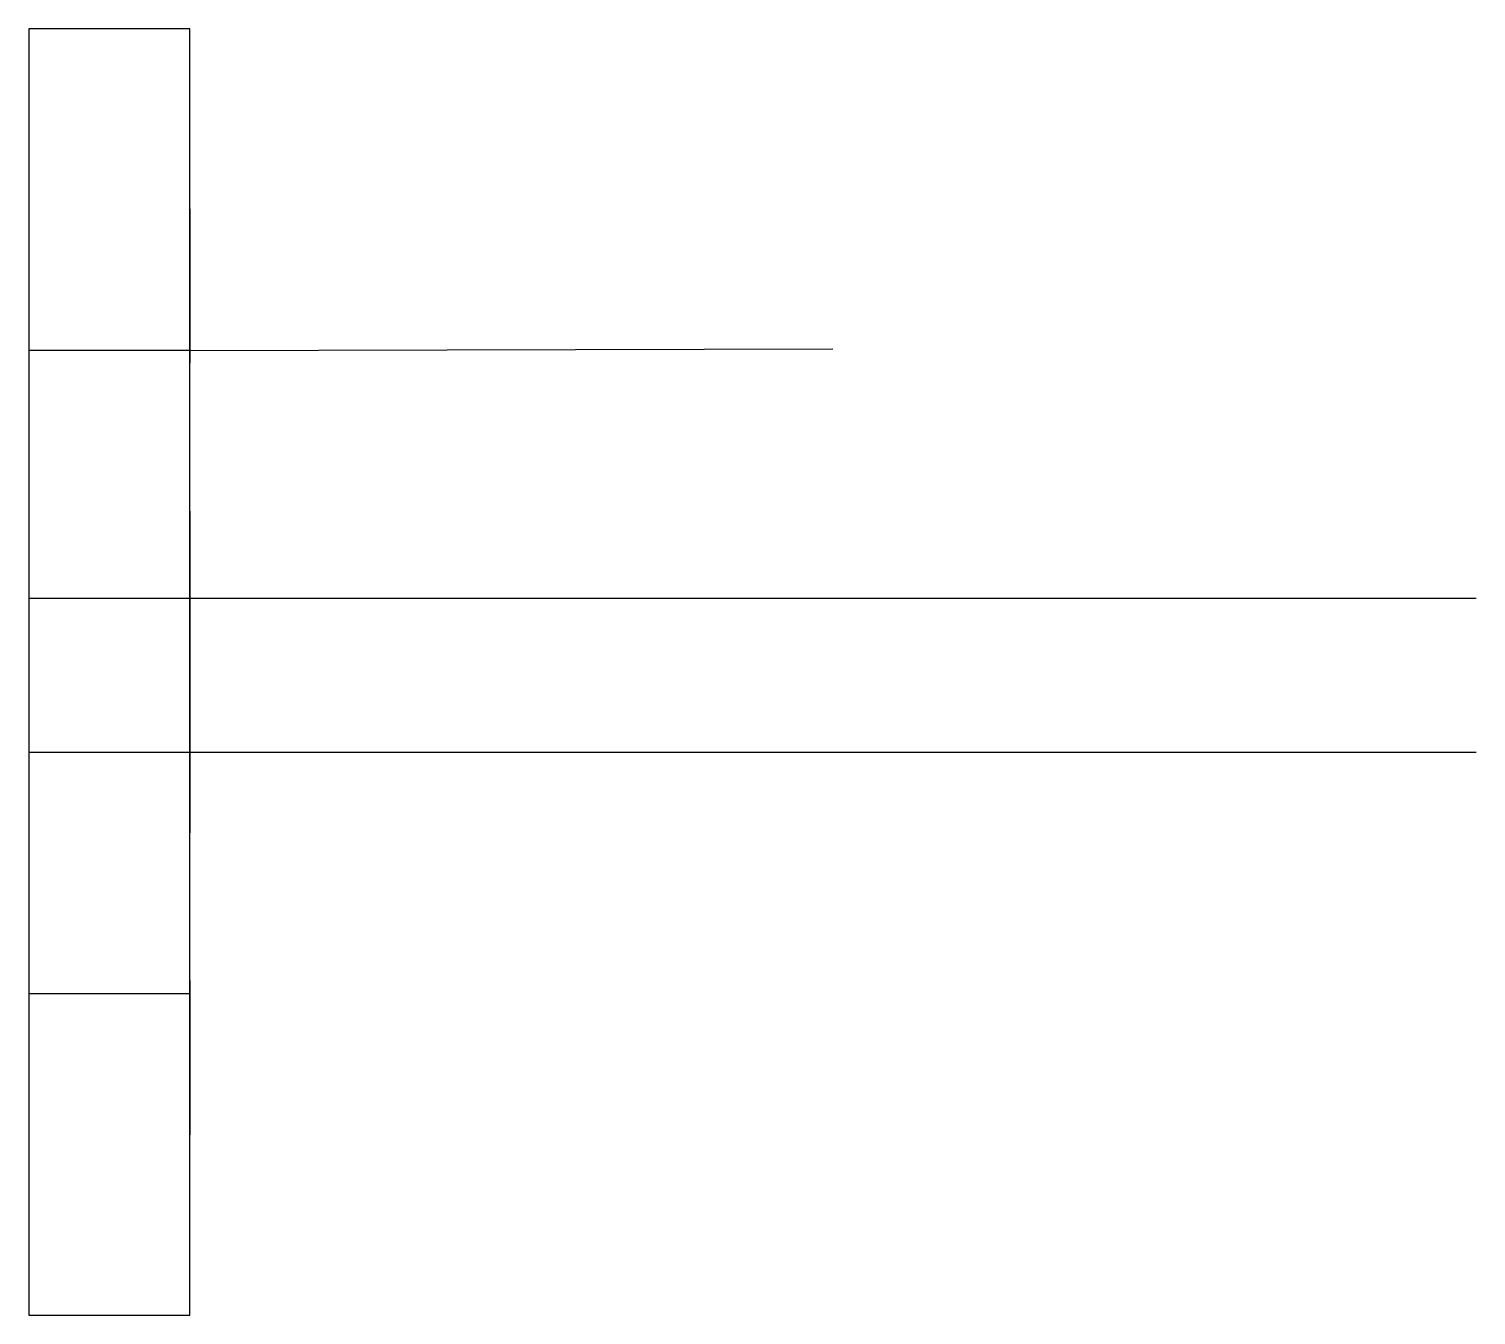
# Model space of a CAD drawing. Header units: inches. Extents: x 0.92 to 3.17, y 1.53 to 3.53.
import ezdxf

# ---------------------------------------------------------------- set-up
doc = ezdxf.new("R2010")
doc.units = ezdxf.units.IN
doc.header["$MEASUREMENT"] = 0

msp = doc.modelspace()

# ---------------------------------------------------------------- linework, layer by layer
for p, q in [((1.1652, 3.5322), (0.9152, 3.5322)), ((0.9152, 3.5322), (0.9152, 1.5322)), ((1.1652, 1.5322), (1.1652, 3.5322)), ((1.1652, 3.0322, 1), (0.9152, 3.0322, 1)), ((0.9152, 3.0322, 1), (0.9152, 2.5322, 1)), ((1.1652, 3.0322, 3.375), (2.1652, 3.0346, 3.375)), ((1.1652, 2.0322, 1), (1.1652, 3.0322, 1)), ((0.9152, 2.5322, 1), (0.9152, 2.0322, 1)), ((0.9152, 2.0322, 1), (1.1652, 2.0322, 1)), ((0.9152, 1.5322), (1.1652, 1.5322))]:
    msp.add_line(p, q)
at = {"extrusion": (1, 0, 0)}
for p, q in [((1.1652, 2.7822, 2.5), (1.1652, 3.0322, 2.5)), ((1.1652, 2.7822, 3.125), (1.1652, 2.7822, 2.5)), ((1.1652, 2.2822, 2.5), (1.1652, 2.7822, 2.5)), ((1.1652, 2.7822, 2.5), (1.1652, 2.7822, 2.75)), ((1.1652, 2.7822, 2.75), (1.1652, 2.2822, 2.75)), ((0.9152, 2.6472, 3.375), (3.1652, 2.6472, 3.375)), ((3.1652, 2.4072, 3.375), (0.9152, 2.4072, 3.375)), ((1.1652, 2.0322, 2.5), (1.1652, 2.2822, 2.5)), ((1.1652, 2.2822, 2.5), (1.1652, 2.2822, 3.125)), ((1.1652, 2.0322, 3.375), (1.1652, 2.0322, 2.5))]:
    msp.add_line(p, q, dxfattribs=at)
at = {"extrusion": (1, -1.11022e-16, 0)}
for centre in [(3.1322, 0.5, 1.1652), (1.9322, 0.5, 1.1652)]:
    msp.add_circle(centre, 0.12, dxfattribs=at)

doc.saveas('drawing.dxf')
